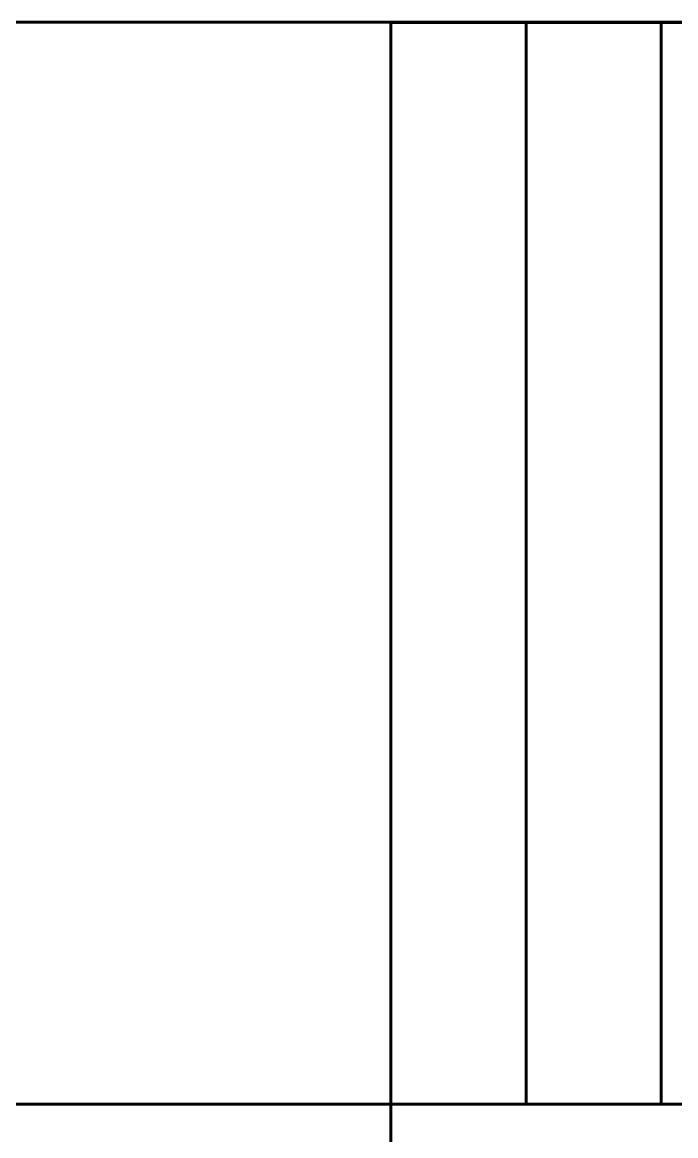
# Model space of a CAD drawing. Extents: x 0 to 297, y 0 to 292.
# Drawn here: x 149.806 to 152.224, y 107.901 to 112.019 of the extents above; entities that cross this region are included whole.
import ezdxf

# ---------------------------------------------------------------- set-up
doc = ezdxf.new("R2010")
doc.units = 0
doc.header["$MEASUREMENT"] = 0
doc.linetypes.add('K5LT_BASIC', pattern=[0])
doc.layers.add('Системный слой', color=7, linetype='Continuous')

# ---------------------------------------------------------------- blocks, each defined once
blk = doc.blocks.new('*U')
at = {"layer": 'Системный слой', "linetype": 'K5LT_BASIC', "lineweight": 60}
for p, q in [((151.1706, 108.0185), (151.1706, 112.0185)), ((151.1706, 112.0185), (151.6706, 112.0185)), ((151.6706, 108.0185), (151.6706, 112.0185)), ((151.6706, 112.0185), (152.1706, 112.0185)), ((151.6706, 112.0185), (151.6706, 108.0185)), ((152.1706, 108.0185), (152.1706, 112.0185)), ((152.1706, 112.0185), (152.6706, 112.0185)), ((152.1706, 112.0185), (152.1706, 108.0185)), ((147.1706, 108.0185), (151.1706, 108.0185)), ((151.1706, 108.0185), (151.1706, 107.5185)), ((151.6706, 108.0185), (151.1706, 108.0185)), ((152.1706, 108.0185), (151.6706, 108.0185)), ((152.6706, 108.0185), (152.1706, 108.0185))]:
    blk.add_line(p, q, dxfattribs=at)

msp = doc.modelspace()

# ---------------------------------------------------------------- linework, layer by layer
at = {"layer": 'Системный слой', "linetype": 'K5LT_BASIC', "lineweight": 60}
for p, q in [((154.1707, 112.0189), (139.1707, 112.0189)), ((151.1706, 108.0185), (151.1706, 112.0189)), ((151.6706, 108.0185), (151.6706, 112.0185)), ((152.1706, 108.0185), (152.1706, 112.0185)), ((151.6706, 108.0185), (151.6706, 111.0185)), ((152.1706, 108.0185), (152.1706, 111.0185)), ((151.1706, 108.0185), (147.1706, 108.0185)), ((154.1706, 108.0185), (151.1706, 108.0185)), ((151.1706, 108.0185), (151.1706, 103.0185))]:
    msp.add_line(p, q, dxfattribs=at)

# ---------------------------------------------------------------- block references
at = {"layer": 'Системный слой'}
msp.add_blockref('*U', (0, 0), dxfattribs=at)
msp.add_blockref('*U', (0, 0), dxfattribs=at)
msp.add_blockref('*U', (0, 0), dxfattribs=at)
msp.add_blockref('*U', (0, 0), dxfattribs=at)
msp.add_blockref('*U', (0, 0), dxfattribs=at)
msp.add_blockref('*U', (0, 0), dxfattribs=at)
msp.add_blockref('*U', (0, 0), dxfattribs=at)
msp.add_blockref('*U', (0, 0), dxfattribs=at)
msp.add_blockref('*U', (0, 0), dxfattribs=at)
msp.add_blockref('*U', (0, 0), dxfattribs=at)
msp.add_blockref('*U', (0, 0), dxfattribs=at)
msp.add_blockref('*U', (0, 0), dxfattribs=at)
msp.add_blockref('*U', (0, 0), dxfattribs=at)
msp.add_blockref('*U', (0, 0), dxfattribs=at)
msp.add_blockref('*U', (0, 0), dxfattribs=at)
msp.add_blockref('*U', (0, 0), dxfattribs=at)
msp.add_blockref('*U', (0, 0), dxfattribs=at)
msp.add_blockref('*U', (0, 0), dxfattribs=at)
msp.add_blockref('*U', (0, 0), dxfattribs=at)
msp.add_blockref('*U', (0, 0), dxfattribs=at)
msp.add_blockref('*U', (0, 0), dxfattribs=at)
msp.add_blockref('*U', (0, 0), dxfattribs=at)
msp.add_blockref('*U', (0, 0), dxfattribs=at)
msp.add_blockref('*U', (0, 0), dxfattribs=at)
msp.add_blockref('*U', (0, 0), dxfattribs=at)
msp.add_blockref('*U', (0, 0), dxfattribs=at)
msp.add_blockref('*U', (0, 0), dxfattribs=at)
msp.add_blockref('*U', (0, 0), dxfattribs=at)
msp.add_blockref('*U', (0, 0), dxfattribs=at)
msp.add_blockref('*U', (0, 0), dxfattribs=at)
msp.add_blockref('*U', (0, 0), dxfattribs=at)
msp.add_blockref('*U', (0, 0), dxfattribs=at)
msp.add_blockref('*U', (0, 0), dxfattribs=at)
msp.add_blockref('*U', (0, 0), dxfattribs=at)
msp.add_blockref('*U', (0, 0), dxfattribs=at)
msp.add_blockref('*U', (0, 0), dxfattribs=at)
msp.add_blockref('*U', (0, 0), dxfattribs=at)
msp.add_blockref('*U', (0, 0), dxfattribs=at)
msp.add_blockref('*U', (0, 0), dxfattribs=at)
msp.add_blockref('*U', (0, 0), dxfattribs=at)
msp.add_blockref('*U', (0, 0), dxfattribs=at)
msp.add_blockref('*U', (0, 0), dxfattribs=at)
msp.add_blockref('*U', (0, 0), dxfattribs=at)
msp.add_blockref('*U', (0, 0), dxfattribs=at)
msp.add_blockref('*U', (0, 0), dxfattribs=at)
msp.add_blockref('*U', (0, 0), dxfattribs=at)
msp.add_blockref('*U', (0, 0), dxfattribs=at)
msp.add_blockref('*U', (0, 0), dxfattribs=at)
msp.add_blockref('*U', (0, 0), dxfattribs=at)
msp.add_blockref('*U', (0, 0), dxfattribs=at)
msp.add_blockref('*U', (0, 0), dxfattribs=at)
msp.add_blockref('*U', (0, 0), dxfattribs=at)
msp.add_blockref('*U', (0, 0), dxfattribs=at)
msp.add_blockref('*U', (0, 0), dxfattribs=at)
msp.add_blockref('*U', (0, 0), dxfattribs=at)
msp.add_blockref('*U', (0, 0), dxfattribs=at)
msp.add_blockref('*U', (0, 0), dxfattribs=at)
msp.add_blockref('*U', (0, 0), dxfattribs=at)
msp.add_blockref('*U', (0, 0), dxfattribs=at)
msp.add_blockref('*U', (0, 0), dxfattribs=at)
msp.add_blockref('*U', (0, 0), dxfattribs=at)
msp.add_blockref('*U', (0, 0), dxfattribs=at)
msp.add_blockref('*U', (0, 0), dxfattribs=at)
msp.add_blockref('*U', (0, 0), dxfattribs=at)
msp.add_blockref('*U', (0, 0), dxfattribs=at)
msp.add_blockref('*U', (0, 0), dxfattribs=at)
msp.add_blockref('*U', (0, 0), dxfattribs=at)
msp.add_blockref('*U', (0, 0), dxfattribs=at)
msp.add_blockref('*U', (0, 0), dxfattribs=at)
msp.add_blockref('*U', (0, 0), dxfattribs=at)
msp.add_blockref('*U', (0, 0), dxfattribs=at)
msp.add_blockref('*U', (0, 0), dxfattribs=at)
msp.add_blockref('*U', (0, 0), dxfattribs=at)
msp.add_blockref('*U', (0, 0), dxfattribs=at)
msp.add_blockref('*U', (0, 0), dxfattribs=at)
msp.add_blockref('*U', (0, 0), dxfattribs=at)
msp.add_blockref('*U', (0, 0), dxfattribs=at)
msp.add_blockref('*U', (0, 0), dxfattribs=at)
msp.add_blockref('*U', (0, 0), dxfattribs=at)
msp.add_blockref('*U', (0, 0), dxfattribs=at)
msp.add_blockref('*U', (0, 0), dxfattribs=at)
msp.add_blockref('*U', (0, 0), dxfattribs=at)
msp.add_blockref('*U', (0, 0), dxfattribs=at)
msp.add_blockref('*U', (0, 0), dxfattribs=at)
msp.add_blockref('*U', (0, 0), dxfattribs=at)
msp.add_blockref('*U', (0, 0), dxfattribs=at)
msp.add_blockref('*U', (0, 0), dxfattribs=at)
msp.add_blockref('*U', (0, 0), dxfattribs=at)
msp.add_blockref('*U', (0, 0), dxfattribs=at)
msp.add_blockref('*U', (0, 0), dxfattribs=at)
msp.add_blockref('*U', (0, 0), dxfattribs=at)
msp.add_blockref('*U', (0, 0), dxfattribs=at)
msp.add_blockref('*U', (0, 0), dxfattribs=at)
msp.add_blockref('*U', (0, 0), dxfattribs=at)
msp.add_blockref('*U', (0, 0), dxfattribs=at)
msp.add_blockref('*U', (0, 0), dxfattribs=at)
msp.add_blockref('*U', (0, 0), dxfattribs=at)
msp.add_blockref('*U', (0, 0), dxfattribs=at)
msp.add_blockref('*U', (0, 0), dxfattribs=at)
msp.add_blockref('*U', (0, 0), dxfattribs=at)
msp.add_blockref('*U', (0, 0), dxfattribs=at)
msp.add_blockref('*U', (0, 0), dxfattribs=at)
msp.add_blockref('*U', (0, 0), dxfattribs=at)
msp.add_blockref('*U', (0, 0), dxfattribs=at)
msp.add_blockref('*U', (0, 0), dxfattribs=at)
msp.add_blockref('*U', (0, 0), dxfattribs=at)
msp.add_blockref('*U', (0, 0), dxfattribs=at)
msp.add_blockref('*U', (0, 0), dxfattribs=at)
msp.add_blockref('*U', (0, 0), dxfattribs=at)
msp.add_blockref('*U', (0, 0), dxfattribs=at)
msp.add_blockref('*U', (0, 0), dxfattribs=at)
msp.add_blockref('*U', (0, 0), dxfattribs=at)
msp.add_blockref('*U', (0, 0), dxfattribs=at)
msp.add_blockref('*U', (0, 0), dxfattribs=at)
msp.add_blockref('*U', (0, 0), dxfattribs=at)
msp.add_blockref('*U', (0, 0), dxfattribs=at)
msp.add_blockref('*U', (0, 0), dxfattribs=at)
msp.add_blockref('*U', (0, 0), dxfattribs=at)
msp.add_blockref('*U', (0, 0), dxfattribs=at)
msp.add_blockref('*U', (0, 0), dxfattribs=at)
msp.add_blockref('*U', (0, 0), dxfattribs=at)
msp.add_blockref('*U', (0, 0), dxfattribs=at)
msp.add_blockref('*U', (0, 0), dxfattribs=at)
msp.add_blockref('*U', (0, 0), dxfattribs=at)
msp.add_blockref('*U', (0, 0), dxfattribs=at)
msp.add_blockref('*U', (0, 0), dxfattribs=at)
msp.add_blockref('*U', (0, 0), dxfattribs=at)
msp.add_blockref('*U', (0, 0), dxfattribs=at)
msp.add_blockref('*U', (0, 0), dxfattribs=at)
msp.add_blockref('*U', (0, 0), dxfattribs=at)
msp.add_blockref('*U', (0, 0), dxfattribs=at)
msp.add_blockref('*U', (0, 0), dxfattribs=at)
msp.add_blockref('*U', (0, 0), dxfattribs=at)
msp.add_blockref('*U', (0, 0), dxfattribs=at)
msp.add_blockref('*U', (0, 0), dxfattribs=at)
msp.add_blockref('*U', (0, 0), dxfattribs=at)
msp.add_blockref('*U', (0, 0), dxfattribs=at)
msp.add_blockref('*U', (0, 0), dxfattribs=at)
msp.add_blockref('*U', (0, 0), dxfattribs=at)
msp.add_blockref('*U', (0, 0), dxfattribs=at)
msp.add_blockref('*U', (0, 0), dxfattribs=at)
msp.add_blockref('*U', (0, 0), dxfattribs=at)
msp.add_blockref('*U', (0, 0), dxfattribs=at)
msp.add_blockref('*U', (0, 0), dxfattribs=at)
msp.add_blockref('*U', (0, 0), dxfattribs=at)
msp.add_blockref('*U', (0, 0), dxfattribs=at)
msp.add_blockref('*U', (0, 0), dxfattribs=at)
msp.add_blockref('*U', (0, 0), dxfattribs=at)
msp.add_blockref('*U', (0, 0), dxfattribs=at)
msp.add_blockref('*U', (0, 0), dxfattribs=at)
msp.add_blockref('*U', (0, 0), dxfattribs=at)
msp.add_blockref('*U', (0, 0), dxfattribs=at)
msp.add_blockref('*U', (0, 0), dxfattribs=at)
msp.add_blockref('*U', (0, 0), dxfattribs=at)
msp.add_blockref('*U', (0, 0), dxfattribs=at)
msp.add_blockref('*U', (0, 0), dxfattribs=at)
msp.add_blockref('*U', (0, 0), dxfattribs=at)
msp.add_blockref('*U', (0, 0), dxfattribs=at)
msp.add_blockref('*U', (0, 0), dxfattribs=at)
msp.add_blockref('*U', (0, 0), dxfattribs=at)
msp.add_blockref('*U', (0, 0), dxfattribs=at)
msp.add_blockref('*U', (0, 0), dxfattribs=at)
msp.add_blockref('*U', (0, 0), dxfattribs=at)
msp.add_blockref('*U', (0, 0), dxfattribs=at)
msp.add_blockref('*U', (0, 0), dxfattribs=at)
msp.add_blockref('*U', (0, 0), dxfattribs=at)
msp.add_blockref('*U', (0, 0), dxfattribs=at)
msp.add_blockref('*U', (0, 0), dxfattribs=at)
msp.add_blockref('*U', (0, 0), dxfattribs=at)
msp.add_blockref('*U', (0, 0), dxfattribs=at)
msp.add_blockref('*U', (0, 0), dxfattribs=at)
msp.add_blockref('*U', (0, 0), dxfattribs=at)
msp.add_blockref('*U', (0, 0), dxfattribs=at)
msp.add_blockref('*U', (0, 0), dxfattribs=at)
msp.add_blockref('*U', (0, 0), dxfattribs=at)
msp.add_blockref('*U', (0, 0), dxfattribs=at)
msp.add_blockref('*U', (0, 0), dxfattribs=at)
msp.add_blockref('*U', (0, 0), dxfattribs=at)
msp.add_blockref('*U', (0, 0), dxfattribs=at)
msp.add_blockref('*U', (0, 0), dxfattribs=at)
msp.add_blockref('*U', (0, 0), dxfattribs=at)
msp.add_blockref('*U', (0, 0), dxfattribs=at)
msp.add_blockref('*U', (0, 0), dxfattribs=at)
msp.add_blockref('*U', (0, 0), dxfattribs=at)
msp.add_blockref('*U', (0, 0), dxfattribs=at)
msp.add_blockref('*U', (0, 0), dxfattribs=at)
msp.add_blockref('*U', (0, 0), dxfattribs=at)
msp.add_blockref('*U', (0, 0), dxfattribs=at)
msp.add_blockref('*U', (0, 0), dxfattribs=at)
msp.add_blockref('*U', (0, 0), dxfattribs=at)
msp.add_blockref('*U', (0, 0), dxfattribs=at)
msp.add_blockref('*U', (0, 0), dxfattribs=at)
msp.add_blockref('*U', (0, 0), dxfattribs=at)
msp.add_blockref('*U', (0, 0), dxfattribs=at)
msp.add_blockref('*U', (0, 0), dxfattribs=at)
msp.add_blockref('*U', (0, 0), dxfattribs=at)
msp.add_blockref('*U', (0, 0), dxfattribs=at)
msp.add_blockref('*U', (0, 0), dxfattribs=at)
msp.add_blockref('*U', (0, 0), dxfattribs=at)
msp.add_blockref('*U', (0, 0), dxfattribs=at)
msp.add_blockref('*U', (0, 0), dxfattribs=at)
msp.add_blockref('*U', (0, 0), dxfattribs=at)
msp.add_blockref('*U', (0, 0), dxfattribs=at)
msp.add_blockref('*U', (0, 0), dxfattribs=at)
msp.add_blockref('*U', (0, 0), dxfattribs=at)
msp.add_blockref('*U', (0, 0), dxfattribs=at)
msp.add_blockref('*U', (0, 0), dxfattribs=at)
msp.add_blockref('*U', (0, 0), dxfattribs=at)
msp.add_blockref('*U', (0, 0), dxfattribs=at)
msp.add_blockref('*U', (0, 0), dxfattribs=at)
msp.add_blockref('*U', (0, 0), dxfattribs=at)
msp.add_blockref('*U', (0, 0), dxfattribs=at)
msp.add_blockref('*U', (0, 0), dxfattribs=at)
msp.add_blockref('*U', (0, 0), dxfattribs=at)
msp.add_blockref('*U', (0, 0), dxfattribs=at)
msp.add_blockref('*U', (0, 0), dxfattribs=at)
msp.add_blockref('*U', (0, 0), dxfattribs=at)
msp.add_blockref('*U', (0, 0), dxfattribs=at)
msp.add_blockref('*U', (0, 0), dxfattribs=at)
msp.add_blockref('*U', (0, 0), dxfattribs=at)
msp.add_blockref('*U', (0, 0), dxfattribs=at)
msp.add_blockref('*U', (0, 0), dxfattribs=at)
msp.add_blockref('*U', (0, 0), dxfattribs=at)
msp.add_blockref('*U', (0, 0), dxfattribs=at)
msp.add_blockref('*U', (0, 0), dxfattribs=at)
msp.add_blockref('*U', (0, 0), dxfattribs=at)
msp.add_blockref('*U', (0, 0), dxfattribs=at)
msp.add_blockref('*U', (0, 0), dxfattribs=at)
msp.add_blockref('*U', (0, 0), dxfattribs=at)
msp.add_blockref('*U', (0, 0), dxfattribs=at)
msp.add_blockref('*U', (0, 0), dxfattribs=at)
msp.add_blockref('*U', (0, 0), dxfattribs=at)
msp.add_blockref('*U', (0, 0), dxfattribs=at)
msp.add_blockref('*U', (0, 0), dxfattribs=at)
msp.add_blockref('*U', (0, 0), dxfattribs=at)
msp.add_blockref('*U', (0, 0), dxfattribs=at)
msp.add_blockref('*U', (0, 0), dxfattribs=at)
msp.add_blockref('*U', (0, 0), dxfattribs=at)
msp.add_blockref('*U', (0, 0), dxfattribs=at)
msp.add_blockref('*U', (0, 0), dxfattribs=at)
msp.add_blockref('*U', (0, 0), dxfattribs=at)
msp.add_blockref('*U', (0, 0), dxfattribs=at)
msp.add_blockref('*U', (0, 0), dxfattribs=at)
msp.add_blockref('*U', (0, 0), dxfattribs=at)
msp.add_blockref('*U', (0, 0), dxfattribs=at)
msp.add_blockref('*U', (0, 0), dxfattribs=at)
msp.add_blockref('*U', (0, 0), dxfattribs=at)
msp.add_blockref('*U', (0, 0), dxfattribs=at)
msp.add_blockref('*U', (0, 0), dxfattribs=at)
msp.add_blockref('*U', (0, 0), dxfattribs=at)
msp.add_blockref('*U', (0, 0), dxfattribs=at)
msp.add_blockref('*U', (0, 0), dxfattribs=at)
msp.add_blockref('*U', (0, 0), dxfattribs=at)
msp.add_blockref('*U', (0, 0), dxfattribs=at)
msp.add_blockref('*U', (0, 0), dxfattribs=at)
msp.add_blockref('*U', (0, 0), dxfattribs=at)
msp.add_blockref('*U', (0, 0), dxfattribs=at)
msp.add_blockref('*U', (0, 0), dxfattribs=at)
msp.add_blockref('*U', (0, 0), dxfattribs=at)
msp.add_blockref('*U', (0, 0), dxfattribs=at)
msp.add_blockref('*U', (0, 0), dxfattribs=at)
msp.add_blockref('*U', (0, 0), dxfattribs=at)
msp.add_blockref('*U', (0, 0), dxfattribs=at)
msp.add_blockref('*U', (0, 0), dxfattribs=at)
msp.add_blockref('*U', (0, 0), dxfattribs=at)
msp.add_blockref('*U', (0, 0), dxfattribs=at)
msp.add_blockref('*U', (0, 0), dxfattribs=at)
msp.add_blockref('*U', (0, 0), dxfattribs=at)
msp.add_blockref('*U', (0, 0), dxfattribs=at)
msp.add_blockref('*U', (0, 0), dxfattribs=at)
msp.add_blockref('*U', (0, 0), dxfattribs=at)
msp.add_blockref('*U', (0, 0), dxfattribs=at)
msp.add_blockref('*U', (0, 0), dxfattribs=at)
msp.add_blockref('*U', (0, 0), dxfattribs=at)
msp.add_blockref('*U', (0, 0), dxfattribs=at)
msp.add_blockref('*U', (0, 0), dxfattribs=at)
msp.add_blockref('*U', (0, 0), dxfattribs=at)
msp.add_blockref('*U', (0, 0), dxfattribs=at)
msp.add_blockref('*U', (0, 0), dxfattribs=at)
msp.add_blockref('*U', (0, 0), dxfattribs=at)
msp.add_blockref('*U', (0, 0), dxfattribs=at)
msp.add_blockref('*U', (0, 0), dxfattribs=at)
msp.add_blockref('*U', (0, 0), dxfattribs=at)
msp.add_blockref('*U', (0, 0), dxfattribs=at)
msp.add_blockref('*U', (0, 0), dxfattribs=at)
msp.add_blockref('*U', (0, 0), dxfattribs=at)
msp.add_blockref('*U', (0, 0), dxfattribs=at)
msp.add_blockref('*U', (0, 0), dxfattribs=at)
msp.add_blockref('*U', (0, 0), dxfattribs=at)
msp.add_blockref('*U', (0, 0), dxfattribs=at)
msp.add_blockref('*U', (0, 0), dxfattribs=at)
msp.add_blockref('*U', (0, 0), dxfattribs=at)
msp.add_blockref('*U', (0, 0), dxfattribs=at)
msp.add_blockref('*U', (0, 0), dxfattribs=at)
msp.add_blockref('*U', (0, 0), dxfattribs=at)
msp.add_blockref('*U', (0, 0), dxfattribs=at)
msp.add_blockref('*U', (0, 0), dxfattribs=at)
msp.add_blockref('*U', (0, 0), dxfattribs=at)
msp.add_blockref('*U', (0, 0), dxfattribs=at)
msp.add_blockref('*U', (0, 0), dxfattribs=at)
msp.add_blockref('*U', (0, 0), dxfattribs=at)
msp.add_blockref('*U', (0, 0), dxfattribs=at)
msp.add_blockref('*U', (0, 0), dxfattribs=at)
msp.add_blockref('*U', (0, 0), dxfattribs=at)
msp.add_blockref('*U', (0, 0), dxfattribs=at)
msp.add_blockref('*U', (0, 0), dxfattribs=at)
msp.add_blockref('*U', (0, 0), dxfattribs=at)
msp.add_blockref('*U', (0, 0), dxfattribs=at)
msp.add_blockref('*U', (0, 0), dxfattribs=at)
msp.add_blockref('*U', (0, 0), dxfattribs=at)
msp.add_blockref('*U', (0, 0), dxfattribs=at)
msp.add_blockref('*U', (0, 0), dxfattribs=at)
msp.add_blockref('*U', (0, 0), dxfattribs=at)
msp.add_blockref('*U', (0, 0), dxfattribs=at)
msp.add_blockref('*U', (0, 0), dxfattribs=at)
msp.add_blockref('*U', (0, 0), dxfattribs=at)
msp.add_blockref('*U', (0, 0), dxfattribs=at)
msp.add_blockref('*U', (0, 0), dxfattribs=at)
msp.add_blockref('*U', (0, 0), dxfattribs=at)
msp.add_blockref('*U', (0, 0), dxfattribs=at)
msp.add_blockref('*U', (0, 0), dxfattribs=at)
msp.add_blockref('*U', (0, 0), dxfattribs=at)
msp.add_blockref('*U', (0, 0), dxfattribs=at)
msp.add_blockref('*U', (0, 0), dxfattribs=at)
msp.add_blockref('*U', (0, 0), dxfattribs=at)
msp.add_blockref('*U', (0, 0), dxfattribs=at)
msp.add_blockref('*U', (0, 0), dxfattribs=at)
msp.add_blockref('*U', (0, 0), dxfattribs=at)
msp.add_blockref('*U', (0, 0), dxfattribs=at)
msp.add_blockref('*U', (0, 0), dxfattribs=at)
msp.add_blockref('*U', (0, 0), dxfattribs=at)
msp.add_blockref('*U', (0, 0), dxfattribs=at)
msp.add_blockref('*U', (0, 0), dxfattribs=at)
msp.add_blockref('*U', (0, 0), dxfattribs=at)
msp.add_blockref('*U', (0, 0), dxfattribs=at)
msp.add_blockref('*U', (0, 0), dxfattribs=at)
msp.add_blockref('*U', (0, 0), dxfattribs=at)
msp.add_blockref('*U', (0, 0), dxfattribs=at)
msp.add_blockref('*U', (0, 0), dxfattribs=at)
msp.add_blockref('*U', (0, 0), dxfattribs=at)
msp.add_blockref('*U', (0, 0), dxfattribs=at)
msp.add_blockref('*U', (0, 0), dxfattribs=at)
msp.add_blockref('*U', (0, 0), dxfattribs=at)
msp.add_blockref('*U', (0, 0), dxfattribs=at)
msp.add_blockref('*U', (0, 0), dxfattribs=at)
msp.add_blockref('*U', (0, 0), dxfattribs=at)
msp.add_blockref('*U', (0, 0), dxfattribs=at)
msp.add_blockref('*U', (0, 0), dxfattribs=at)
msp.add_blockref('*U', (0, 0), dxfattribs=at)
msp.add_blockref('*U', (0, 0), dxfattribs=at)
msp.add_blockref('*U', (0, 0), dxfattribs=at)
msp.add_blockref('*U', (0, 0), dxfattribs=at)
msp.add_blockref('*U', (0, 0), dxfattribs=at)
msp.add_blockref('*U', (0, 0), dxfattribs=at)
msp.add_blockref('*U', (0, 0), dxfattribs=at)
msp.add_blockref('*U', (0, 0), dxfattribs=at)
msp.add_blockref('*U', (0, 0), dxfattribs=at)
msp.add_blockref('*U', (0, 0), dxfattribs=at)
msp.add_blockref('*U', (0, 0), dxfattribs=at)
msp.add_blockref('*U', (0, 0), dxfattribs=at)
msp.add_blockref('*U', (0, 0), dxfattribs=at)
msp.add_blockref('*U', (0, 0), dxfattribs=at)
msp.add_blockref('*U', (0, 0), dxfattribs=at)
msp.add_blockref('*U', (0, 0), dxfattribs=at)

doc.saveas('drawing.dxf')
